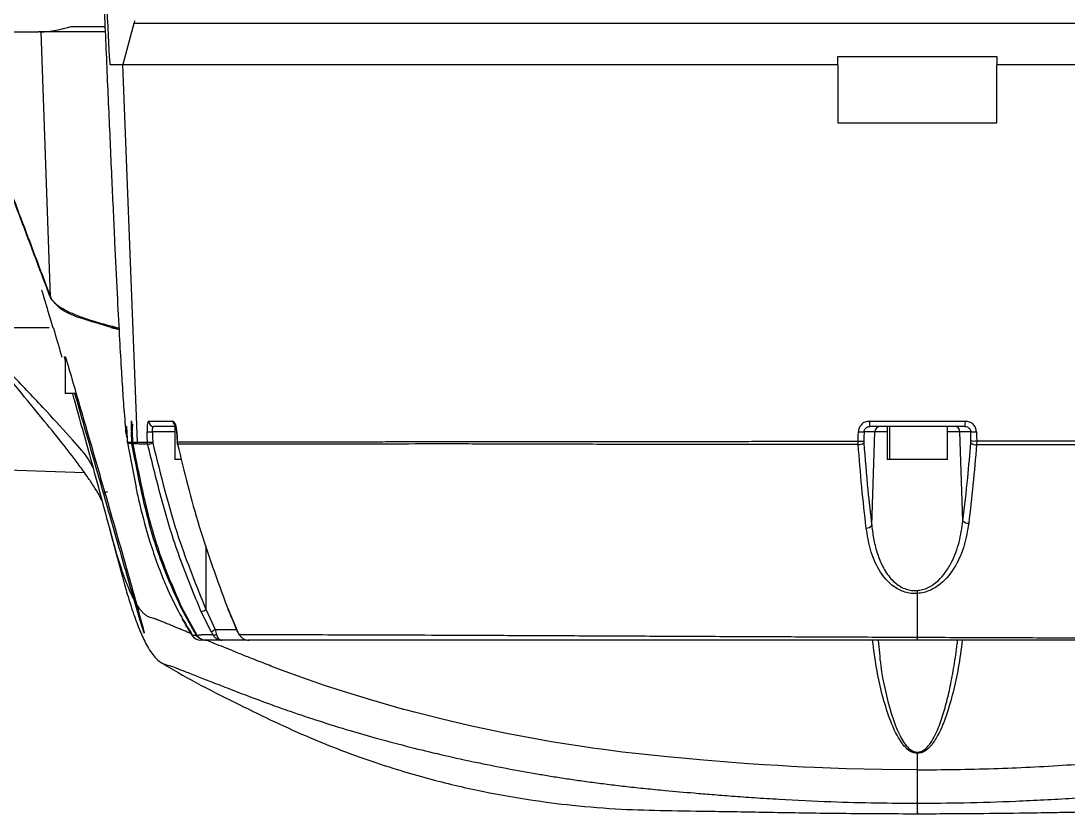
# Model space of a CAD drawing. Header units: millimetres. Extents: x -356 to 237, y 0 to 365.
# Drawn here: x 102.363 to 106.125, y 244.309 to 247.165 of the extents above; entities that cross this region are included whole.
import ezdxf

# ---------------------------------------------------------------- set-up
doc = ezdxf.new("R2010")
doc.units = ezdxf.units.MM

msp = doc.modelspace()

# ---------------------------------------------------------------- linework, layer by layer
at = {"color": 7, "linetype": 'Continuous', "lineweight": 25}
for p, q in [((102.5434, 247.1454), (102.663, 247.1454)), ((102.7687, 247.1556), (102.7293, 247.0082)), ((108.3983, 247.1556), (102.7687, 247.1556)), ((102.269, 247.1257), (102.4259, 247.1257)), ((102.4324, 247.1259), (102.4259, 247.1257)), ((102.469, 246.1744), (102.4358, 247.1259)), ((105.298, 247.0374), (105.869, 247.0374)), ((105.298, 247.0076), (105.298, 247.0374)), ((105.869, 247.0374), (105.869, 247.0076)), ((102.7278, 247.0076), (102.6841, 247.0076)), ((102.7284, 247.0076), (102.7278, 247.0076)), ((105.298, 247.0076), (102.7291, 247.0076)), ((102.7812, 245.6527), (102.7291, 247.0076)), ((105.298, 247.0076), (105.298, 246.7996)), ((108.4152, 247.0076), (105.869, 247.0076)), ((105.869, 246.7996), (105.869, 247.0076)), ((105.298, 246.7996), (105.869, 246.7996)), ((102.4643, 246.0627), (102.2041, 246.0627)), ((102.7155, 246.0561), (102.6856, 246.0627)), ((102.6936, 246.0627), (102.714, 246.0627)), ((102.5225, 245.9547), (102.5225, 245.8265)), ((102.5603, 245.8265), (102.5225, 245.8265)), ((102.7289, 245.8265), (102.7289, 245.8265)), ((102.7586, 245.7273), (102.7612, 245.7273)), ((102.8216, 245.7273), (102.9092, 245.7273)), ((105.4113, 245.7273), (105.7557, 245.7273)), ((102.7423, 245.7084), (102.7396, 245.7084)), ((102.7401, 245.6899), (102.74, 245.6908)), ((102.7441, 245.6672), (102.7405, 245.6859)), ((102.7433, 245.6895), (102.7444, 245.6609)), ((102.7612, 245.652), (102.7598, 245.6893)), ((102.7629, 245.6893), (102.7644, 245.652)), ((102.9162, 245.6894), (102.8353, 245.6894)), ((102.9162, 245.7084), (102.841, 245.7084)), ((102.9162, 245.7084), (102.9162, 245.5903)), ((105.4308, 245.6894), (105.3919, 245.6894)), ((105.7545, 245.7084), (105.4125, 245.7084)), ((105.4194, 245.3526), (105.4308, 245.6894)), ((105.4753, 245.6894), (105.4308, 245.6894)), ((105.4753, 245.7084), (105.4753, 245.5903)), ((105.4835, 245.7084), (105.4835, 245.5903)), ((105.6918, 245.5903), (105.6918, 245.7084)), ((105.7363, 245.6894), (105.6918, 245.6894)), ((105.7751, 245.6894), (105.7363, 245.6894)), ((105.7471, 245.3699), (105.7363, 245.6894)), ((102.7449, 245.656), (102.7773, 245.4895)), ((105.3708, 245.6433), (105.3706, 245.6557)), ((105.7965, 245.6566), (105.7962, 245.6426)), ((102.5917, 245.5422), (102.0169, 245.5623)), ((102.939, 245.5903), (102.9162, 245.5903)), ((105.4835, 245.5903), (105.4753, 245.5903)), ((105.6918, 245.5903), (105.4835, 245.5903)), ((102.6824, 245.3394), (102.6821, 245.3405)), ((103.0282, 245.0504), (103.028, 245.2791)), ((102.7858, 245.0316), (102.7697, 245.0861)), ((105.5835, 244.9516), (105.5835, 245.1087)), ((102.9404, 245.0591), (102.9895, 244.9692)), ((102.9869, 244.9691), (102.9405, 245.0521)), ((103.0477, 244.9701), (103.0109, 245.043)), ((103.0282, 245.0504), (103.0608, 244.9787)), ((103.1037, 245.061), (103.1422, 244.9701)), ((103.1237, 245.0111), (103.1404, 244.9722)), ((102.9759, 244.9604), (102.9765, 244.9596)), ((102.9765, 244.9596), (102.977, 244.9589)), ((102.977, 244.9589), (102.993, 244.9592)), ((102.9958, 244.959), (102.9955, 244.9593)), ((103.0608, 244.9787), (103.1392, 244.9787)), ((102.9939, 244.9559), (102.9867, 244.9589)), ((103.0263, 244.9407), (103.0102, 244.9407)), ((103.0248, 244.9409), (103.0253, 244.941)), ((103.0843, 244.9407), (103.0291, 244.9407)), ((103.1728, 244.9407), (103.0843, 244.9407)), ((103.1832, 244.9407), (103.1783, 244.941)), ((105.5814, 244.9407), (103.1832, 244.9407)), ((105.5835, 244.5341), (105.5835, 244.5384)), ((105.5835, 244.475), (105.5835, 244.5341)), ((105.5835, 244.3554), (105.5835, 244.475))]:
    msp.add_line(p, q, dxfattribs=at)
at = {"color": 7, "linetype": 'Continuous', "lineweight": 25, "flags": 128}
for points in [[(102.7288, 247.0078), (102.7289, 247.0078), (102.7291, 247.0081), (102.7292, 247.0082), (102.7292, 247.0082)], [(102.8175, 245.6521), (102.8168, 245.673), (102.8163, 245.6893)], [(102.8353, 245.6894), (102.836, 245.6686), (102.8365, 245.6522)], [(102.923, 245.6893), (102.9222, 245.6892), (102.922, 245.6892), (102.9222, 245.6891)], [(102.9222, 245.6891), (102.923, 245.6726), (102.9239, 245.6526)], [(102.923, 245.6893), (102.9239, 245.6689), (102.9246, 245.6528)], [(105.3706, 245.6557), (105.371, 245.6745), (105.3714, 245.6893)], [(105.3919, 245.6894), (105.3914, 245.6706), (105.3911, 245.6558)], [(105.776, 245.6566), (105.7755, 245.675), (105.7751, 245.6894)], [(105.7956, 245.6893), (105.7961, 245.671), (105.7965, 245.6566)], [(102.9239, 245.6526), (102.9236, 245.6526), (102.9238, 245.6527), (102.9246, 245.6528)], [(102.9248, 245.6457), (102.9246, 245.6454), (102.9248, 245.6452), (102.9256, 245.6451)], [(102.6821, 245.3387), (102.7053, 245.2518), (102.7254, 245.1769)], [(102.7099, 245.237), (102.6836, 245.3357), (102.6822, 245.341)], [(103.1025, 245.0622), (103.1024, 245.0617), (103.1028, 245.0612), (103.1037, 245.061)], [(103.1478, 244.96), (103.1472, 244.9599), (103.1467, 244.96), (103.1465, 244.9602), (103.1466, 244.9607), (103.1469, 244.9612)], [(105.5835, 244.475), (105.4556, 244.476), (105.3286, 244.479), (105.2139, 244.4833), (105.1745, 244.4852), (105.131, 244.4875), (105.0834, 244.4902), (105.0319, 244.4934), (104.9763, 244.4972), (104.9169, 244.5016), (104.8747, 244.505), (104.8153, 244.51), (104.7389, 244.5168), (104.6849, 244.522), (104.6287, 244.5275), (104.5707, 244.5337), (104.5239, 244.5392), (104.4573, 244.5477), (104.4169, 244.5532), (104.3719, 244.5598), (104.3225, 244.5674), (104.2689, 244.5762), (104.1069, 244.606), (103.9768, 244.6336), (103.8764, 244.657), (103.8195, 244.6712), (103.7772, 244.6821), (103.7489, 244.6897), (103.7389, 244.6924), (103.7358, 244.6932), (103.7347, 244.6935), (103.7343, 244.6936), (103.7341, 244.6937), (103.734, 244.6937), (103.734, 244.6937), (103.734, 244.6937), (103.734, 244.6937), (103.7339, 244.6937), (103.7339, 244.6937), (103.624, 244.7249), (103.5371, 244.7515), (103.4571, 244.7775), (103.3718, 244.8069), (103.2991, 244.8337)]]:
    msp.add_lwpolyline(points, dxfattribs=at)
at = {"color": 7, "linetype": 'Continuous', "lineweight": 25}
for centre, radius, start, end in [((102.4205, 247.5193), 0.3936, 271.7374, 288.1952), ((102.8069, 247.1453), 0.0395, 150.026, 164.9718), ((102.4885, 246.175), 0.0195, 181.8124, 197.347), ((102.5381, 245.9643), 0.0198, 196.1693, 217.9585), ((102.7783, 245.7281), 0.0197, 182.2013, 227.9767), ((102.8411, 245.7279), 0.0195, 181.7297, 269.5691), ((102.9289, 245.7278), 0.0197, 181.4619, 242.2056), ((105.4883, 245.7227), 0.0772, 176.59, 190.7147), ((105.6788, 245.7227), 0.077, 349.2809, 3.4285), ((102.7515, 245.6352), 0.0519, 99.0388, 102.2627), ((102.7622, 245.706), 0.0168, 261.8314, 272.4783), ((102.8251, 245.8872), 0.1981, 267.4478, 272.9482), ((105.381, 245.9057), 0.2166, 267.4726, 272.8949), ((105.4501, 245.6891), 0.0193, 90.9576, 179.0283), ((105.717, 245.6891), 0.0193, 0.9757, 89.0384), ((105.7861, 245.9057), 0.2166, 267.1051, 272.5274), ((102.7635, 245.6683), 0.0164, 262.0081, 271.9465), ((102.7722, 245.6053), 0.0426, 100.3249, 104.1113), ((102.8202, 245.6543), 0.0394, 182.2037, 192.24), ((102.8204, 245.6543), 0.0392, 182.1697, 192.3304), ((102.8208, 245.6543), 0.0396, 182.2321, 192.268), ((102.8214, 245.6544), 0.0398, 182.2364, 192.2819), ((102.8263, 245.8476), 0.1956, 267.427, 272.9973), ((102.7838, 245.8661), 0.2239, 278.9058, 283.7448), ((105.3801, 245.8723), 0.2168, 267.4737, 272.8936), ((105.3727, 245.6731), 0.0299, 266.2338, 308.0736), ((105.7945, 245.6706), 0.028, 228.2755, 273.5425), ((105.7869, 245.8731), 0.2168, 267.1062, 272.5265), ((102.6877, 245.4136), 0.0614, 103.201, 116.9773), ((105.4004, 245.3679), 0.0244, 268.3236, 321.1263), ((105.7665, 245.3853), 0.0247, 218.3663, 272.8382), ((102.946, 245.0488), 0.00639, 115.9329, 149.3534), ((102.904, 245.3125), 0.29, 291.6397, 295.3483), ((103.0987, 244.9062), 0.0818, 117.6096, 128.6311), ((103.0589, 244.9759), 0.0162, 245.9482, 294.0518), ((103.1426, 244.9723), 0.0022, 181.4167, 258.4964), ((103.0102, 244.98), 0.0394, 212.4267, 269.9868)]:
    msp.add_arc(centre, radius, start, end, dxfattribs=at)
for points, knots in [([(102.6447, 247.5981), (102.6483, 247.5171), (102.6559, 247.3497), (102.667, 247.0957), (102.6782, 246.8411), (102.6889, 246.5992), (102.699, 246.3821), (102.7079, 246.1969), (102.7158, 246.0459), (102.7224, 245.9263), (102.7269, 245.8567), (102.7289, 245.8265)], [0, 0, 0, 0, 0.1371519, 0.2835684, 0.4299241, 0.5682752, 0.693124, 0.7974185, 0.8819665, 0.9487972, 1, 1, 1, 1]), ([(102.6841, 247.0076), (102.6834, 247.0144), (102.6805, 247.0429), (102.678, 247.1077), (102.6731, 247.2016), (102.6683, 247.3131), (102.6635, 247.428), (102.6603, 247.507), (102.6588, 247.5467)], [0, 0, 0, 0, 0.038006, 0.159099, 0.360422, 0.560561, 0.779514, 1, 1, 1, 1]), ([(102.4358, 247.1259), (102.4352, 247.1259), (102.4341, 247.1259), (102.4329, 247.1259), (102.4324, 247.1259)], [0, 0, 0, 0, 0.560411, 1, 1, 1, 1]), ([(102.666, 247.1261), (102.6577, 247.1261), (102.6154, 247.1261), (102.5497, 247.126), (102.4813, 247.126), (102.4468, 247.126), (102.4358, 247.1259)], [0, 0, 0, 0, 0.108206, 0.55157, 0.856391, 1, 1, 1, 1]), ([(102.7293, 247.0082), (102.7292, 247.0081), (102.7292, 247.0079), (102.7292, 247.0077), (102.7291, 247.0076)], [0, 0, 0, 0, 0.557709, 1, 1, 1, 1]), ([(102.2853, 246.6607), (102.3025, 246.6156), (102.3369, 246.5249), (102.3845, 246.3983), (102.4285, 246.2813), (102.4556, 246.21), (102.469, 246.1744)], [0, 0, 0, 0, 0.278705, 0.559631, 0.780308, 1, 1, 1, 1]), ([(102.4699, 246.1692), (102.4494, 246.2233), (102.4085, 246.3316), (102.3473, 246.4943), (102.3063, 246.6028), (102.2857, 246.6573)], [0, 0, 0, 0, 0.332922, 0.665481, 1, 1, 1, 1]), ([(102.4381, 246.1963), (102.4379, 246.1967), (102.4362, 246.2021), (102.4468, 246.1675), (102.4502, 246.156), (102.4599, 246.1236), (102.4684, 246.0953), (102.4747, 246.0738), (102.478, 246.0627)], [0, 0, 0, 0, 0.0085398, 0.1107451, 0.3532994, 0.5286577, 0.757675, 1, 1, 1, 1]), ([(102.469, 246.1744), (102.4705, 246.1712), (102.4736, 246.1646), (102.4813, 246.1553), (102.4915, 246.1461), (102.5044, 246.137), (102.5197, 246.128), (102.5375, 246.119), (102.5728, 246.1036), (102.6317, 246.0836), (102.6847, 246.0701), (102.714, 246.0627)], [0, 0, 0, 0, 0.037822, 0.079423, 0.129786, 0.187519, 0.25172, 0.323136, 0.404053, 0.67107, 1, 1, 1, 1]), ([(102.6936, 246.0627), (102.6555, 246.0736), (102.5912, 246.0919), (102.5091, 246.1214), (102.4807, 246.1561), (102.4699, 246.1692)], [0, 0, 0, 0, 0.474606, 0.8013617, 1, 1, 1, 1]), ([(102.4793, 246.0626), (102.4795, 246.0622), (102.4887, 246.0311), (102.499, 245.996), (102.509, 245.9612), (102.5102, 245.9571)], [0, 0, 0, 0, 0.012468, 0.883635, 1, 1, 1, 1]), ([(102.6218, 245.5609), (102.6182, 245.5679), (102.5998, 245.6048), (102.5395, 245.6693), (102.4499, 245.7697), (102.3354, 245.8885), (102.2544, 245.9754), (102.2115, 246.0215)], [0, 0, 0, 0, 0.0381356, 0.1999487, 0.4228629, 0.6943187, 1, 1, 1, 1]), ([(102.6541, 245.4416), (102.6507, 245.4485), (102.6417, 245.467), (102.6228, 245.4971), (102.5978, 245.5343), (102.5602, 245.586), (102.507, 245.6545), (102.4354, 245.7427), (102.3508, 245.845), (102.2907, 245.9185), (102.2585, 245.958)], [0, 0, 0, 0, 0.035488, 0.094603, 0.163273, 0.241989, 0.388799, 0.562607, 0.765537, 1, 1, 1, 1]), ([(102.5191, 245.9588), (102.5197, 245.9588), (102.5209, 245.9588), (102.5221, 245.9588), (102.5226, 245.9588)], [0, 0, 0, 0, 0.546418, 1, 1, 1, 1]), ([(102.523, 245.9444), (102.5225, 245.9463), (102.5213, 245.9503), (102.5199, 245.9551), (102.5193, 245.9581), (102.5191, 245.9588)], [0, 0, 0, 0, 0.386637, 0.84569, 1, 1, 1, 1]), ([(102.5226, 245.9588), (102.523, 245.9576), (102.5246, 245.9529), (102.5271, 245.9443), (102.5306, 245.9326), (102.533, 245.9244), (102.5343, 245.9201)], [0, 0, 0, 0, 0.095229, 0.365257, 0.66521, 1, 1, 1, 1]), ([(102.5343, 245.9201), (102.5578, 245.8393), (102.5997, 245.695), (102.6414, 245.5507), (102.6598, 245.4872)], [0, 0, 0, 0, 0.559993, 1, 1, 1, 1]), ([(102.5477, 245.8265), (102.5497, 245.8194), (102.572, 245.7417), (102.6179, 245.5766), (102.6606, 245.4182), (102.6842, 245.3309)], [0, 0, 0, 0, 0.042934, 0.472116, 1, 1, 1, 1]), ([(102.6598, 245.4684), (102.6357, 245.5527), (102.6015, 245.6721), (102.567, 245.7915), (102.5569, 245.8265)], [0, 0, 0, 0, 0.706497, 1, 1, 1, 1]), ([(102.7289, 245.8265), (102.7309, 245.7961), (102.734, 245.7508), (102.7385, 245.7057), (102.74, 245.6908)], [0, 0, 0, 0, 0.671161, 1, 1, 1, 1]), ([(102.7586, 245.7273), (102.7586, 245.7262), (102.7586, 245.7216), (102.759, 245.7131), (102.7593, 245.7015), (102.7597, 245.6935), (102.7598, 245.6893)], [0, 0, 0, 0, 0.088394, 0.363933, 0.673242, 1, 1, 1, 1]), ([(102.7627, 245.6939), (102.7626, 245.6986), (102.7622, 245.7073), (102.7617, 245.7179), (102.7614, 245.7243), (102.7612, 245.7267), (102.7612, 245.7273)], [0, 0, 0, 0, 0.425471, 0.779999, 0.947085, 1, 1, 1, 1]), ([(102.7648, 245.7128), (102.7645, 245.7126), (102.7633, 245.7119), (102.7633, 245.7078), (102.7627, 245.7019), (102.7629, 245.6966), (102.763, 245.6934)], [0, 0, 0, 0, 0.04337, 0.213444, 0.528172, 1, 1, 1, 1]), ([(102.8216, 245.7273), (102.8206, 245.7263), (102.8172, 245.7227), (102.8171, 245.7133), (102.816, 245.7019), (102.8162, 245.6937), (102.8163, 245.6893)], [0, 0, 0, 0, 0.1057911, 0.3742164, 0.6658697, 1, 1, 1, 1]), ([(102.923, 245.6893), (102.9226, 245.6943), (102.9219, 245.7035), (102.9187, 245.7151), (102.9154, 245.7243), (102.9109, 245.7265), (102.9092, 245.7273)], [0, 0, 0, 0, 0.3514684, 0.6533998, 0.8703173, 1, 1, 1, 1]), ([(105.4113, 245.7273), (105.4059, 245.7267), (105.3945, 245.7253), (105.3813, 245.7155), (105.3731, 245.7027), (105.372, 245.6938), (105.3714, 245.6893)], [0, 0, 0, 0, 0.266865, 0.559295, 0.779699, 1, 1, 1, 1]), ([(105.7956, 245.6893), (105.7949, 245.6944), (105.7934, 245.7045), (105.7841, 245.7171), (105.771, 245.7256), (105.7608, 245.7267), (105.7557, 245.7273)], [0, 0, 0, 0, 0.249502, 0.4987616, 0.7488667, 1, 1, 1, 1]), ([(102.74, 245.6908), (102.74, 245.6907), (102.74, 245.6904), (102.7401, 245.6903), (102.7401, 245.6902), (102.7401, 245.6902), (102.7395, 245.6933), (102.7399, 245.6999), (102.7396, 245.7058), (102.7396, 245.7079), (102.7396, 245.7084)], [0, 0, 0, 0, 0.022412, 0.034119, 0.034865, 0.035621, 0.040349, 0.667642, 0.916928, 1, 1, 1, 1]), ([(102.7405, 245.6859), (102.7404, 245.6867), (102.7402, 245.688), (102.7401, 245.6893), (102.7401, 245.6899)], [0, 0, 0, 0, 0.559673, 1, 1, 1, 1]), ([(102.7423, 245.7084), (102.7423, 245.7079), (102.7425, 245.7059), (102.7428, 245.6996), (102.7431, 245.6937), (102.7433, 245.6895)], [0, 0, 0, 0, 0.079756, 0.31905, 1, 1, 1, 1]), ([(102.7629, 245.6893), (102.7629, 245.6902), (102.7628, 245.6917), (102.7628, 245.6932), (102.7627, 245.6939)], [0, 0, 0, 0, 0.560707, 1, 1, 1, 1]), ([(102.8353, 245.6894), (102.8352, 245.6906), (102.8351, 245.6931), (102.8353, 245.6966), (102.8356, 245.6999), (102.8364, 245.7033), (102.8376, 245.7069), (102.8399, 245.7079), (102.841, 245.7084)], [0, 0, 0, 0, 0.1763826, 0.3465757, 0.5053043, 0.6470046, 0.8466116, 1, 1, 1, 1]), ([(102.9197, 245.7103), (102.9196, 245.7104), (102.919, 245.7105), (102.9193, 245.7085), (102.9198, 245.7065), (102.9207, 245.7019), (102.9215, 245.6962), (102.9218, 245.6917), (102.922, 245.6892)], [0, 0, 0, 0, 0.018454, 0.06452, 0.183222, 0.383254, 0.659696, 1, 1, 1, 1]), ([(105.3919, 245.6894), (105.392, 245.6906), (105.3922, 245.6931), (105.3935, 245.6968), (105.3954, 245.7001), (105.3987, 245.7038), (105.4044, 245.7075), (105.4096, 245.7081), (105.4125, 245.7084)], [0, 0, 0, 0, 0.120872, 0.242953, 0.36705, 0.493415, 0.723575, 1, 1, 1, 1]), ([(105.7545, 245.7084), (105.7574, 245.7081), (105.7627, 245.7075), (105.7683, 245.7038), (105.7717, 245.7001), (105.7736, 245.6967), (105.7748, 245.6931), (105.775, 245.6906), (105.7751, 245.6894)], [0, 0, 0, 0, 0.276614, 0.506846, 0.633279, 0.757212, 0.879274, 1, 1, 1, 1]), ([(102.7444, 245.6609), (102.7447, 245.657), (102.7453, 245.6518), (102.7509, 245.652), (102.7553, 245.6519), (102.7588, 245.6519), (102.7612, 245.652)], [0, 0, 0, 0, 0.409386, 0.545509, 0.681019, 1, 1, 1, 1]), ([(102.7444, 245.6609), (102.7444, 245.66), (102.7445, 245.6584), (102.7448, 245.6568), (102.7449, 245.656)], [0, 0, 0, 0, 0.5603038, 1, 1, 1, 1]), ([(102.7618, 245.6467), (102.7591, 245.6468), (102.7551, 245.6471), (102.7469, 245.6464), (102.7457, 245.6521), (102.7449, 245.656)], [0, 0, 0, 0, 0.369649, 0.55491, 1, 1, 1, 1]), ([(102.7618, 245.6467), (102.7617, 245.6477), (102.7614, 245.6494), (102.7613, 245.6512), (102.7612, 245.652)], [0, 0, 0, 0, 0.5595159, 1, 1, 1, 1]), ([(102.9405, 245.0521), (102.912, 245.1154), (102.8551, 245.2419), (102.8008, 245.443), (102.7748, 245.5789), (102.7618, 245.6467)], [0, 0, 0, 0, 0.333853, 0.667352, 1, 1, 1, 1]), ([(102.7644, 245.652), (102.7674, 245.6521), (102.7717, 245.6523), (102.7773, 245.6518), (102.7796, 245.6524), (102.7808, 245.6528)], [0, 0, 0, 0, 0.558227, 0.777757, 1, 1, 1, 1]), ([(102.7644, 245.652), (102.7644, 245.651), (102.7645, 245.6492), (102.7648, 245.6474), (102.765, 245.6466)], [0, 0, 0, 0, 0.560307, 1, 1, 1, 1]), ([(102.765, 245.6466), (102.778, 245.5797), (102.8042, 245.4457), (102.8578, 245.2472), (102.9128, 245.1218), (102.9404, 245.0591)], [0, 0, 0, 0, 0.332698, 0.666148, 1, 1, 1, 1]), ([(102.7817, 245.6459), (102.7789, 245.646), (102.7733, 245.646), (102.7677, 245.6464), (102.765, 245.6466)], [0, 0, 0, 0, 0.500943, 1, 1, 1, 1]), ([(102.7808, 245.6528), (102.7809, 245.6527), (102.781, 245.6525), (102.7811, 245.6527), (102.7812, 245.6527)], [0, 0, 0, 0, 0.568723, 1, 1, 1, 1]), ([(102.7812, 245.6528), (102.7813, 245.6528), (102.7814, 245.6529), (102.7816, 245.6528), (102.7816, 245.6528)], [0, 0, 0, 0, 0.472098, 1, 1, 1, 1]), ([(102.7812, 245.6527), (102.7812, 245.6528), (102.7812, 245.6528), (102.7812, 245.6528), (102.7812, 245.6528)], [0, 0, 0, 0, 0.557348, 1, 1, 1, 1]), ([(102.7816, 245.6528), (102.7837, 245.6526), (102.7893, 245.6519), (102.8013, 245.6521), (102.8112, 245.6521), (102.8175, 245.6521)], [0, 0, 0, 0, 0.171879, 0.474009, 1, 1, 1, 1]), ([(102.7821, 245.6459), (102.782, 245.6458), (102.7819, 245.6457), (102.7818, 245.6459), (102.7817, 245.6459)], [0, 0, 0, 0, 0.486935, 1, 1, 1, 1]), ([(102.7825, 245.6459), (102.7824, 245.6459), (102.7823, 245.646), (102.7822, 245.6459), (102.7821, 245.6459)], [0, 0, 0, 0, 0.646048, 1, 1, 1, 1]), ([(102.7821, 245.6459), (102.7821, 245.6459), (102.7821, 245.6459), (102.7821, 245.6459), (102.7821, 245.6459)], [0, 0, 0, 0, 0.5191669, 1, 1, 1, 1]), ([(102.8185, 245.6449), (102.8102, 245.6447), (102.7981, 245.6444), (102.7862, 245.6455), (102.7825, 245.6459)], [0, 0, 0, 0, 0.6930217, 1, 1, 1, 1]), ([(102.8185, 245.6449), (102.8182, 245.6462), (102.8177, 245.6486), (102.8176, 245.6511), (102.8175, 245.6521)], [0, 0, 0, 0, 0.560218, 1, 1, 1, 1]), ([(103.0109, 245.043), (102.9839, 245.1081), (102.9299, 245.2381), (102.8683, 245.4402), (102.8351, 245.5766), (102.8185, 245.6449)], [0, 0, 0, 0, 0.334046, 0.667187, 1, 1, 1, 1]), ([(102.8365, 245.6522), (102.8366, 245.6515), (102.8367, 245.6503), (102.8369, 245.6491), (102.837, 245.6486)], [0, 0, 0, 0, 0.559957, 1, 1, 1, 1]), ([(102.837, 245.6486), (102.8648, 245.5343), (102.9145, 245.3304), (102.9934, 245.136), (103.0282, 245.0504)], [0, 0, 0, 0, 0.560137, 1, 1, 1, 1]), ([(102.9239, 245.6526), (102.924, 245.6516), (102.9241, 245.6492), (102.9246, 245.6469), (102.9248, 245.6457)], [0, 0, 0, 0, 0.452539, 1, 1, 1, 1]), ([(102.9246, 245.6528), (102.9447, 245.6528), (102.9826, 245.6528), (103.0344, 245.6529), (103.0699, 245.6529), (103.1025, 245.653), (103.1352, 245.6532), (103.1744, 245.6534), (103.205, 245.6535), (103.2257, 245.6535), (103.244, 245.6536), (103.2648, 245.6536), (103.298, 245.6537), (103.3494, 245.6537), (103.4169, 245.6536), (103.4864, 245.6536), (103.5414, 245.6535), (103.5801, 245.6536), (103.6158, 245.6537), (103.6623, 245.6539), (103.7182, 245.6541), (103.7735, 245.6544), (103.8185, 245.6545), (103.8683, 245.6546), (103.9337, 245.6546), (104.0255, 245.6545), (104.1308, 245.6544), (104.2373, 245.6541), (104.342, 245.6541), (104.452, 245.6541), (104.5464, 245.6543), (104.6204, 245.6544), (104.669, 245.6545), (104.7178, 245.6546), (104.767, 245.6547), (104.8164, 245.6548), (104.8661, 245.6549), (104.916, 245.655), (104.9646, 245.6551), (105.024, 245.6552), (105.1065, 245.6553), (105.2261, 245.6555), (105.3182, 245.6556), (105.3706, 245.6557)], [0, 0, 0, 0, 0.024632, 0.046523, 0.063476, 0.06823, 0.086483, 0.103627, 0.116308, 0.123979, 0.128938, 0.13887, 0.149384, 0.169739, 0.201829, 0.232252, 0.255002, 0.269201, 0.2798, 0.298729, 0.326282, 0.348345, 0.366537, 0.381431, 0.409479, 0.446773, 0.493966, 0.538667, 0.577439, 0.622319, 0.673548, 0.693264, 0.713114, 0.73309, 0.753185, 0.773394, 0.793708, 0.814122, 0.834629, 0.853323, 0.886974, 0.935801, 1, 1, 1, 1]), ([(102.9246, 245.6528), (102.9247, 245.6513), (102.9249, 245.6487), (102.9254, 245.6462), (102.9256, 245.6451)], [0, 0, 0, 0, 0.560472, 1, 1, 1, 1]), ([(105.3708, 245.6433), (105.2806, 245.6434), (105.1017, 245.6438), (104.8356, 245.6441), (104.5762, 245.6442), (104.3258, 245.6444), (104.0877, 245.6452), (103.8645, 245.646), (103.6581, 245.6451), (103.4701, 245.6448), (103.302, 245.6455), (103.1558, 245.6451), (103.0329, 245.6448), (102.9588, 245.645), (102.9256, 245.6451)], [0, 0, 0, 0, 0.110657, 0.219537, 0.326384, 0.428964, 0.526729, 0.618509, 0.702879, 0.779909, 0.849216, 0.909085, 0.959368, 1, 1, 1, 1]), ([(102.9256, 245.6451), (102.9498, 245.5459), (102.998, 245.3478), (103.0685, 245.1565), (103.1037, 245.061)], [0, 0, 0, 0, 0.500891, 1, 1, 1, 1]), ([(105.3997, 245.3435), (105.3941, 245.3924), (105.3827, 245.4921), (105.3748, 245.5922), (105.3708, 245.6433)], [0, 0, 0, 0, 0.490084, 1, 1, 1, 1]), ([(105.3911, 245.6558), (105.391, 245.6546), (105.391, 245.6525), (105.3911, 245.6504), (105.3912, 245.6496)], [0, 0, 0, 0, 0.56764, 1, 1, 1, 1]), ([(105.3912, 245.6496), (105.3956, 245.5932), (105.4034, 245.4941), (105.4146, 245.3953), (105.4194, 245.3526)], [0, 0, 0, 0, 0.568078, 1, 1, 1, 1]), ([(105.7471, 245.3699), (105.7531, 245.4214), (105.764, 245.5145), (105.7722, 245.6079), (105.7758, 245.6496)], [0, 0, 0, 0, 0.552583, 1, 1, 1, 1]), ([(105.7962, 245.6426), (105.7921, 245.5947), (105.784, 245.5006), (105.773, 245.4067), (105.7677, 245.3606)], [0, 0, 0, 0, 0.508552, 1, 1, 1, 1]), ([(105.7758, 245.6496), (105.7759, 245.6509), (105.776, 245.6532), (105.776, 245.6556), (105.776, 245.6566)], [0, 0, 0, 0, 0.550304, 1, 1, 1, 1]), ([(108.2368, 245.6403), (108.2039, 245.6401), (108.1296, 245.6398), (108.0066, 245.64), (107.8606, 245.6403), (107.6931, 245.6402), (107.5051, 245.6402), (107.2989, 245.6408), (107.0766, 245.6408), (106.8397, 245.6408), (106.5906, 245.6411), (106.332, 245.6417), (106.0664, 245.6422), (105.887, 245.6424), (105.7962, 245.6426)], [0, 0, 0, 0, 0.040476, 0.091306, 0.151245, 0.219881, 0.297291, 0.382268, 0.473358, 0.570556, 0.673454, 0.779519, 0.888372, 1, 1, 1, 1]), ([(105.7965, 245.6566), (105.8489, 245.6567), (105.9505, 245.6569), (106.0982, 245.6572), (106.2362, 245.6575), (106.3644, 245.6577), (106.4829, 245.6579), (106.5859, 245.6581), (106.6835, 245.6583), (106.7853, 245.6585), (106.9031, 245.6588), (107.0237, 245.6592), (107.1346, 245.6595), (107.227, 245.6597), (107.313, 245.6599), (107.3977, 245.66), (107.4859, 245.66), (107.5742, 245.6601), (107.6655, 245.6601), (107.7468, 245.6602), (107.8165, 245.6604), (107.8841, 245.6605), (107.9611, 245.6604), (108.0413, 245.6603), (108.1121, 245.6601), (108.1775, 245.6601), (108.2207, 245.6601), (108.2428, 245.6602)], [0, 0, 0, 0, 0.0642858, 0.1246798, 0.1810967, 0.2335039, 0.2819072, 0.3263506, 0.3598258, 0.4016131, 0.4511676, 0.5042858, 0.5495581, 0.587187, 0.6176415, 0.6550027, 0.6910497, 0.7257211, 0.7633221, 0.803093, 0.8253756, 0.8488218, 0.8859959, 0.9198136, 0.9471075, 0.9729009, 1, 1, 1, 1]), ([(102.6598, 245.4872), (102.6733, 245.4402), (102.7001, 245.3469), (102.7397, 245.2083), (102.7654, 245.1166), (102.7781, 245.0713)], [0, 0, 0, 0, 0.338982, 0.67368, 1, 1, 1, 1]), ([(102.776, 245.4893), (102.7767, 245.486), (102.7811, 245.4651), (102.7963, 245.3995), (102.8277, 245.2825), (102.8742, 245.1553), (102.9276, 245.0429), (102.9627, 244.9855), (102.9809, 244.9556)], [0, 0, 0, 0, 0.017481, 0.111442, 0.351589, 0.648976, 0.817084, 1, 1, 1, 1]), ([(102.7697, 245.0861), (102.7596, 245.121), (102.7392, 245.1915), (102.7026, 245.319), (102.6761, 245.4115), (102.6598, 245.4684)], [0, 0, 0, 0, 0.274076, 0.553699, 1, 1, 1, 1]), ([(102.7697, 245.0861), (102.7693, 245.087), (102.7681, 245.0893), (102.7657, 245.094), (102.7621, 245.1012), (102.7573, 245.1115), (102.7513, 245.1249), (102.7453, 245.1395), (102.7406, 245.1514), (102.7374, 245.1599), (102.7349, 245.1666), (102.7319, 245.1747), (102.7286, 245.1841), (102.7098, 245.2384), (102.6956, 245.2907), (102.6824, 245.3394)], [0, 0, 0, 0, 0.011406, 0.028308, 0.059236, 0.101134, 0.155267, 0.223185, 0.27791, 0.297924, 0.325504, 0.357608, 0.39448, 0.436375, 1, 1, 1, 1]), ([(105.5835, 245.1087), (105.5759, 245.1085), (105.5608, 245.1083), (105.5318, 245.1146), (105.4873, 245.137), (105.4428, 245.1911), (105.4122, 245.2654), (105.4039, 245.3175), (105.3997, 245.3435)], [0, 0, 0, 0, 0.069355, 0.137972, 0.270213, 0.518058, 0.759105, 1, 1, 1, 1]), ([(105.4194, 245.3526), (105.4216, 245.3351), (105.4259, 245.3008), (105.4388, 245.2516), (105.4547, 245.212), (105.472, 245.1825), (105.4877, 245.1619), (105.5097, 245.1404), (105.5353, 245.1255), (105.5626, 245.119), (105.5761, 245.1193), (105.5828, 245.1194)], [0, 0, 0, 0, 0.169102, 0.331295, 0.486041, 0.576619, 0.658852, 0.733675, 0.871131, 0.935905, 1, 1, 1, 1]), ([(105.5828, 245.1194), (105.5893, 245.1203), (105.6027, 245.1221), (105.6223, 245.1296), (105.6414, 245.1407), (105.6629, 245.1582), (105.6857, 245.1847), (105.7129, 245.2301), (105.7359, 245.2929), (105.7434, 245.3443), (105.7471, 245.3699)], [0, 0, 0, 0, 0.061445, 0.125638, 0.193737, 0.266757, 0.383403, 0.516935, 0.75869, 1, 1, 1, 1]), ([(105.7677, 245.3606), (105.7633, 245.3342), (105.7546, 245.2813), (105.7228, 245.2054), (105.6789, 245.149), (105.6355, 245.1218), (105.6067, 245.1115), (105.5913, 245.1096), (105.5835, 245.1087)], [0, 0, 0, 0, 0.237762, 0.477893, 0.728849, 0.861446, 0.930079, 1, 1, 1, 1]), ([(102.7255, 245.1769), (102.7319, 245.1533), (102.7449, 245.1056), (102.7663, 245.038), (102.7888, 244.9772), (102.8095, 244.9319), (102.828, 244.9005), (102.8429, 244.8804), (102.858, 244.8654), (102.8758, 244.8549), (102.8973, 244.8503), (102.923, 244.8398), (102.956, 244.8274), (102.9972, 244.811), (103.0474, 244.7914), (103.1076, 244.7679), (103.1794, 244.7404), (103.2547, 244.7122), (103.3409, 244.6814), (103.4363, 244.6496), (103.5409, 244.6173), (103.6501, 244.5861), (103.7953, 244.5476), (103.9818, 244.5043), (104.1461, 244.4727), (104.2538, 244.4546), (104.3056, 244.4463), (104.3602, 244.4382), (104.4175, 244.4302), (104.4778, 244.4225), (104.5411, 244.415), (104.608, 244.408), (104.6883, 244.4003), (104.7678, 244.3932), (104.8476, 244.3865), (104.9198, 244.3808), (105.0004, 244.3751), (105.119, 244.3677), (105.266, 244.3608), (105.4316, 244.3561), (105.5352, 244.3556), (105.5835, 244.3554)], [0, 0, 0, 0, 0.023427, 0.047274, 0.067804, 0.085434, 0.094854, 0.102662, 0.109365, 0.115018, 0.122165, 0.130233, 0.141595, 0.155911, 0.172636, 0.193134, 0.217765, 0.246211, 0.270127, 0.305307, 0.342487, 0.374879, 0.413951, 0.486249, 0.558062, 0.573987, 0.590725, 0.608307, 0.626763, 0.646131, 0.666448, 0.687756, 0.710562, 0.743652, 0.764092, 0.787177, 0.812951, 0.841463, 0.900846, 0.95378, 1, 1, 1, 1]), ([(105.5828, 245.1194), (105.5829, 245.1175), (105.5832, 245.1139), (105.5834, 245.1104), (105.5835, 245.1087)], [0, 0, 0, 0, 0.52493, 1, 1, 1, 1]), ([(102.7725, 245.0911), (102.7716, 245.0903), (102.77, 245.089), (102.7698, 245.0869), (102.7697, 245.0861)], [0, 0, 0, 0, 0.59365, 1, 1, 1, 1]), ([(102.7725, 245.0911), (102.7788, 245.0664), (102.7881, 245.0297), (102.8, 244.991), (102.8033, 244.9759), (102.8045, 244.9732), (102.8046, 244.9731)], [0, 0, 0, 0, 0.624925, 0.9274305, 0.9972956, 1, 1, 1, 1]), ([(102.7781, 245.0713), (102.784, 245.0496), (102.7923, 245.0194), (102.8031, 244.98), (102.8048, 244.9719), (102.8063, 244.966), (102.8041, 244.9693), (102.8034, 244.9749), (102.7972, 244.9915), (102.792, 245.0106), (102.7874, 245.0262), (102.7858, 245.0316)], [0, 0, 0, 0, 0.3991257, 0.558354, 0.6051046, 0.6136877, 0.6171468, 0.6563076, 0.7249194, 0.903856, 1, 1, 1, 1]), ([(102.9725, 244.9648), (102.9707, 244.9656), (102.96, 244.9701), (102.9446, 244.9765), (102.9261, 244.9843), (102.9113, 244.9905), (102.8964, 244.9968), (102.8841, 245.0018), (102.8753, 245.0054), (102.8697, 245.0077), (102.8648, 245.0097), (102.8602, 245.0115), (102.8558, 245.0133), (102.8515, 245.0149), (102.8475, 245.0165), (102.8437, 245.0179), (102.8359, 245.0208), (102.8249, 245.0227), (102.8126, 245.0294), (102.8035, 245.0373), (102.7957, 245.0458), (102.7893, 245.0541), (102.7843, 245.0613), (102.7807, 245.0669), (102.7788, 245.07), (102.7781, 245.0713)], [0, 0, 0, 0, 0.026798, 0.152633, 0.220847, 0.292002, 0.364194, 0.435206, 0.466794, 0.49085, 0.514707, 0.536196, 0.557126, 0.577286, 0.596472, 0.61443, 0.630958, 0.705968, 0.76004, 0.813776, 0.86528, 0.911936, 0.951224, 0.981097, 1, 1, 1, 1]), ([(103.1025, 245.0622), (103.1081, 245.0485), (103.115, 245.0314), (103.1223, 245.0144), (103.1237, 245.0111)], [0, 0, 0, 0, 0.804366, 1, 1, 1, 1]), ([(102.9412, 245.019), (102.9464, 245.0098), (102.9557, 244.9933), (102.9656, 244.9771), (102.9699, 244.97)], [0, 0, 0, 0, 0.561674, 1, 1, 1, 1]), ([(105.5835, 244.475), (105.6749, 244.4759), (105.854, 244.4778), (106.1169, 244.4914), (106.3683, 244.5106), (106.6308, 244.5357), (106.8986, 244.5736), (107.1657, 244.6261), (107.4043, 244.6842), (107.6143, 244.7451), (107.7956, 244.8058), (107.9486, 244.8639), (108.0745, 244.915), (108.1742, 244.9557), (108.2483, 244.9886), (108.2989, 245.0063), (108.3252, 245.0213), (108.3361, 245.0212), (108.3375, 245.0212)], [0, 0, 0, 0, 0.096895, 0.189728, 0.27892, 0.364105, 0.469257, 0.565395, 0.65247, 0.729507, 0.796986, 0.85505, 0.902998, 0.940923, 0.969374, 0.988428, 0.998494, 1, 1, 1, 1]), ([(102.9699, 244.97), (102.9711, 244.9682), (102.9731, 244.965), (102.9751, 244.9618), (102.9759, 244.9604)], [0, 0, 0, 0, 0.563647, 1, 1, 1, 1]), ([(102.993, 244.9592), (102.9919, 244.9611), (102.9898, 244.9643), (102.9878, 244.9676), (102.9869, 244.9691)], [0, 0, 0, 0, 0.559425, 1, 1, 1, 1]), ([(102.9895, 244.9692), (102.9907, 244.9673), (102.9926, 244.964), (102.9947, 244.9608), (102.9955, 244.9593)], [0, 0, 0, 0, 0.561341, 1, 1, 1, 1]), ([(103.0263, 244.9407), (103.0231, 244.9409), (103.0166, 244.9414), (103.0074, 244.9451), (102.9991, 244.9509), (102.995, 244.9564), (102.993, 244.9592)], [0, 0, 0, 0, 0.2431639, 0.4887674, 0.7402138, 1, 1, 1, 1]), ([(102.9955, 244.9593), (102.9993, 244.9596), (103.0037, 244.9598), (103.0087, 244.9603), (103.0105, 244.9605), (103.0141, 244.961), (103.0281, 244.9609), (103.0414, 244.961), (103.0523, 244.9611)], [0, 0, 0, 0, 0.20017, 0.231372, 0.263184, 0.2965, 0.426302, 1, 1, 1, 1]), ([(102.9955, 244.9593), (102.9976, 244.9565), (103.0016, 244.951), (103.01, 244.9451), (103.0193, 244.9414), (103.0258, 244.9409), (103.0291, 244.9407)], [0, 0, 0, 0, 0.25955, 0.510999, 0.756668, 1, 1, 1, 1]), ([(103.0523, 244.9611), (103.0515, 244.9628), (103.05, 244.9658), (103.0484, 244.9688), (103.0477, 244.9701)], [0, 0, 0, 0, 0.551438, 1, 1, 1, 1]), ([(103.0843, 244.9407), (103.0811, 244.9409), (103.0748, 244.9414), (103.0658, 244.9456), (103.0578, 244.9521), (103.0542, 244.958), (103.0523, 244.9611)], [0, 0, 0, 0, 0.235631, 0.47661, 0.729804, 1, 1, 1, 1]), ([(103.0608, 244.9787), (103.0616, 244.9755), (103.0631, 244.9697), (103.0648, 244.9638), (103.0655, 244.9611)], [0, 0, 0, 0, 0.5362508, 1, 1, 1, 1]), ([(103.0655, 244.9611), (103.0664, 244.9584), (103.0682, 244.953), (103.0722, 244.9468), (103.0775, 244.9419), (103.0817, 244.9411), (103.0843, 244.9407)], [0, 0, 0, 0, 0.290346, 0.575912, 0.745845, 1, 1, 1, 1]), ([(103.1404, 244.9722), (103.1413, 244.9703), (103.1431, 244.9661), (103.1455, 244.9622), (103.1468, 244.96)], [0, 0, 0, 0, 0.44784, 1, 1, 1, 1]), ([(103.1422, 244.9701), (103.143, 244.9684), (103.1444, 244.9654), (103.1461, 244.9625), (103.1469, 244.9612)], [0, 0, 0, 0, 0.5552113, 1, 1, 1, 1]), ([(103.1469, 244.9612), (103.1801, 244.9612), (103.2549, 244.9612), (103.3799, 244.9609), (103.529, 244.9605), (103.7003, 244.96), (103.8919, 244.9592), (104.1015, 244.9583), (104.3264, 244.9573), (104.564, 244.9562), (104.8116, 244.955), (105.0659, 244.9538), (105.324, 244.9527), (105.4967, 244.952), (105.5835, 244.9516)], [0, 0, 0, 0, 0.0408749, 0.0921642, 0.1538605, 0.2244209, 0.3030586, 0.3897505, 0.48248, 0.5800007, 0.6823195, 0.7872655, 0.8931609, 1, 1, 1, 1]), ([(103.1469, 244.9612), (103.149, 244.9581), (103.1533, 244.952), (103.1624, 244.9455), (103.1725, 244.9414), (103.1797, 244.9409), (103.1832, 244.9407)], [0, 0, 0, 0, 0.259332, 0.510747, 0.756475, 1, 1, 1, 1]), ([(103.0263, 244.9407), (103.0257, 244.9407), (103.0244, 244.9407), (103.0232, 244.9409), (103.0226, 244.941)], [0, 0, 0, 0, 0.536959, 1, 1, 1, 1]), ([(103.0291, 244.9407), (103.0277, 244.9407), (103.026, 244.9408), (103.0244, 244.941), (103.0242, 244.941)], [0, 0, 0, 0, 0.887342, 1, 1, 1, 1]), ([(103.2991, 244.8337), (103.2865, 244.8385), (103.255, 244.8504), (103.2091, 244.8683), (103.1615, 244.8871), (103.1209, 244.9034), (103.0835, 244.9187), (103.0526, 244.9314), (103.0336, 244.9393), (103.0258, 244.9426)], [0, 0, 0, 0, 0.137535, 0.343896, 0.501939, 0.65926, 0.789417, 0.913845, 1, 1, 1, 1]), ([(103.1772, 244.9411), (103.1777, 244.941), (103.1788, 244.9409), (103.1799, 244.9408), (103.1805, 244.9408)], [0, 0, 0, 0, 0.485465, 1, 1, 1, 1]), ([(103.1795, 244.9408), (103.1797, 244.9408), (103.1801, 244.9408), (103.1806, 244.9408), (103.1808, 244.9407)], [0, 0, 0, 0, 0.51315, 1, 1, 1, 1]), ([(105.5835, 244.5341), (105.5797, 244.5345), (105.5719, 244.5351), (105.5576, 244.5411), (105.5366, 244.5578), (105.5065, 244.6013), (105.4676, 244.6977), (105.4386, 244.8164), (105.4268, 244.9077), (105.4225, 244.9407)], [0, 0, 0, 0, 0.025386, 0.050674, 0.100723, 0.199509, 0.394581, 0.781506, 1, 1, 1, 1]), ([(105.4431, 244.9407), (105.4455, 244.9101), (105.4524, 244.8216), (105.4791, 244.7057), (105.514, 244.6065), (105.5423, 244.5596), (105.5643, 244.5431), (105.5755, 244.539), (105.5809, 244.5386), (105.5835, 244.5384)], [0, 0, 0, 0, 0.207346, 0.601082, 0.799155, 0.920161, 0.963392, 0.982182, 1, 1, 1, 1]), ([(105.5814, 244.9407), (105.5818, 244.9418), (105.5833, 244.9453), (105.5834, 244.9491), (105.5835, 244.9516)], [0, 0, 0, 0, 0.337843, 1, 1, 1, 1]), ([(107.7042, 244.9407), (107.7127, 244.9407), (107.7216, 244.9407), (107.7441, 244.9407), (107.657, 244.9407), (107.616, 244.9407), (107.4849, 244.9407), (107.3428, 244.9407), (107.1581, 244.9407), (106.9473, 244.9407), (106.7092, 244.9407), (106.449, 244.9407), (106.1711, 244.9407), (105.8796, 244.9407), (105.6819, 244.9407), (105.5814, 244.9407)], [0, 0, 0, 0, 0.011881, 0.012458, 0.03, 0.065265, 0.117748, 0.186929, 0.270657, 0.368779, 0.478582, 0.598427, 0.727478, 0.861504, 1, 1, 1, 1]), ([(105.5835, 244.9516), (105.6726, 244.9512), (105.8481, 244.9505), (106.1076, 244.9495), (106.3576, 244.9488), (106.595, 244.9483), (106.8169, 244.9479), (107.0203, 244.9477), (107.2029, 244.9477), (107.3622, 244.9477), (107.4962, 244.9479), (107.6033, 244.9481), (107.6818, 244.9484), (107.7304, 244.9485), (107.7529, 244.9488), (107.7589, 244.9489)], [0, 0, 0, 0, 0.12283, 0.242084, 0.357799, 0.467596, 0.569564, 0.663744, 0.748113, 0.82137, 0.883478, 0.932913, 0.969012, 0.9917, 1, 1, 1, 1]), ([(105.7446, 244.9407), (105.7403, 244.9074), (105.7323, 244.8449), (105.7125, 244.7544), (105.6883, 244.6692), (105.6601, 244.6004), (105.63, 244.5573), (105.6091, 244.541), (105.595, 244.5351), (105.5874, 244.5345), (105.5835, 244.5341)], [0, 0, 0, 0, 0.220393, 0.414258, 0.608394, 0.80288, 0.900615, 0.949963, 0.974843, 1, 1, 1, 1]), ([(105.5835, 244.5384), (105.5861, 244.5386), (105.5915, 244.539), (105.6026, 244.5431), (105.6142, 244.5516), (105.6258, 244.5645), (105.6359, 244.5791), (105.6523, 244.6084), (105.6701, 244.6535), (105.6878, 244.7138), (105.7028, 244.7788), (105.7158, 244.8503), (105.7243, 244.9055), (105.7276, 244.9364), (105.728, 244.9407)], [0, 0, 0, 0, 0.017661, 0.036267, 0.079035, 0.113385, 0.153207, 0.198942, 0.339831, 0.479356, 0.623216, 0.790295, 0.970726, 1, 1, 1, 1]), ([(102.8667, 244.8609), (102.8705, 244.8585), (102.961, 244.8028), (103.1402, 244.7118), (103.3912, 244.591), (103.6237, 244.5031), (103.8319, 244.4405), (104.0187, 244.397), (104.187, 244.3672), (104.3521, 244.3461), (104.514, 244.333), (104.6851, 244.3285), (104.8673, 244.3263), (105.0776, 244.3224), (105.3198, 244.3187), (105.492, 244.3179), (105.5835, 244.3175)], [0, 0, 0, 0, 0.004797, 0.113197, 0.213725, 0.301435, 0.377662, 0.445205, 0.505598, 0.559646, 0.622482, 0.678456, 0.741973, 0.816594, 0.902525, 1, 1, 1, 1]), ([(105.5835, 244.3554), (105.6396, 244.3557), (105.7575, 244.3564), (105.9432, 244.3624), (106.1365, 244.3726), (106.3225, 244.3863), (106.4998, 244.4019), (106.6693, 244.4191), (106.837, 244.4419), (106.9969, 244.4681), (107.1745, 244.5023), (107.3627, 244.5447), (107.5091, 244.5834), (107.5925, 244.6072), (107.6222, 244.6159), (107.6511, 244.6245), (107.6793, 244.6331), (107.7068, 244.6416), (107.7324, 244.6498), (107.7597, 244.6585), (107.799, 244.6714), (107.8499, 244.6888), (107.9062, 244.7088), (107.9588, 244.7282), (108.0066, 244.746), (108.0495, 244.7622), (108.0846, 244.7756), (108.1242, 244.7907), (108.1661, 244.8067), (108.2077, 244.823), (108.2371, 244.833), (108.2541, 244.8403), (108.2625, 244.8411), (108.2644, 244.8413)], [0, 0, 0, 0, 0.061274, 0.129011, 0.203139, 0.272945, 0.333026, 0.397797, 0.45917, 0.518133, 0.574939, 0.656979, 0.729022, 0.740563, 0.751837, 0.762843, 0.773585, 0.784065, 0.794287, 0.802928, 0.815467, 0.83957, 0.861694, 0.880755, 0.900903, 0.917506, 0.930884, 0.942037, 0.963844, 0.979943, 0.990835, 0.997881, 1, 1, 1, 1]), ([(105.5835, 244.3175), (105.6554, 244.3178), (105.7847, 244.3182), (105.9519, 244.3203), (106.0749, 244.3222), (106.1614, 244.3237), (106.2344, 244.325), (106.3085, 244.3263), (106.3948, 244.3278), (106.4948, 244.3291), (106.6329, 244.3326), (106.8139, 244.346), (107.0422, 244.3767), (107.2746, 244.4252), (107.5103, 244.4925), (107.7499, 244.5805), (108.0016, 244.6969), (108.1708, 244.7893), (108.255, 244.8354)], [0, 0, 0, 0, 0.077967, 0.14036, 0.181561, 0.211509, 0.234188, 0.260801, 0.292025, 0.327851, 0.369296, 0.441966, 0.524788, 0.619108, 0.699338, 0.79075, 0.895791, 1, 1, 1, 1]), ([(105.5835, 244.322), (105.5835, 244.3212), (105.5835, 244.3076), (105.5835, 244.3323), (105.5835, 244.3554)], [0, 0, 0, 0, 0.063553, 1, 1, 1, 1])]:
    msp.add_open_spline(points, degree=3, knots=knots, dxfattribs=at)

doc.saveas('drawing.dxf')
